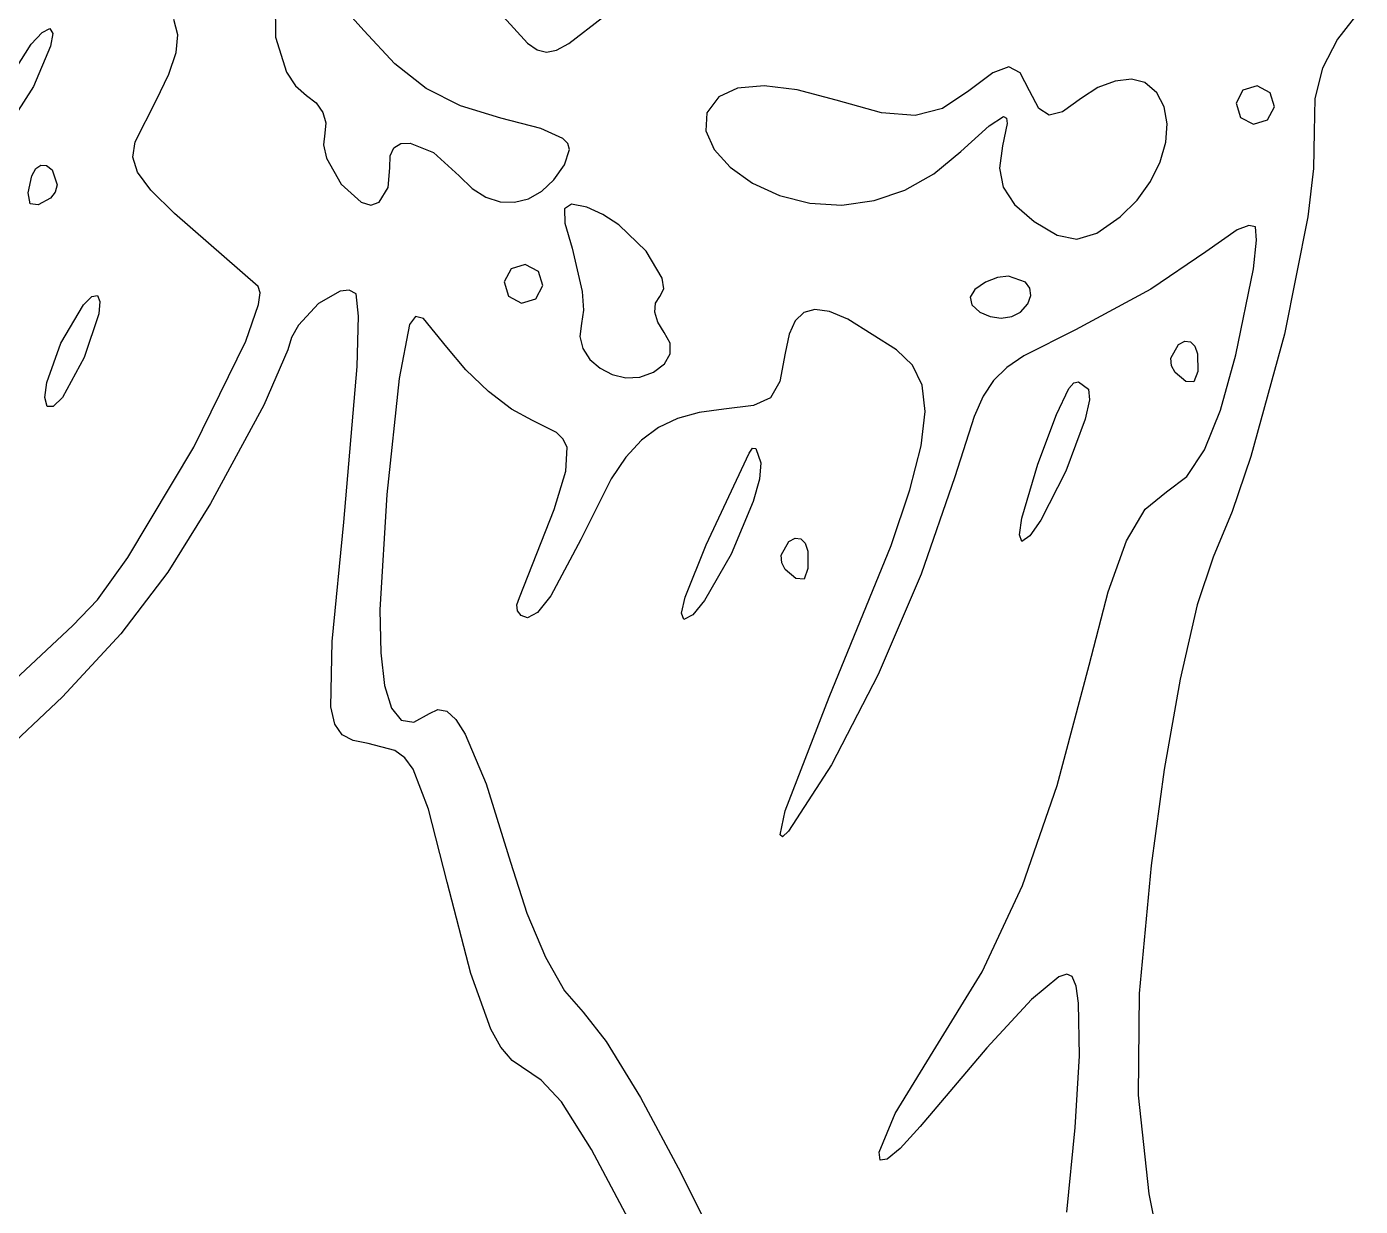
# Model space of a CAD drawing. Extents: x 9 to 1857, y 16 to 982.
# Drawn here: x 1350.9 to 1414.4, y 156.6 to 212.8 of the extents above; entities that cross this region are included whole.
import ezdxf

# ---------------------------------------------------------------- set-up
doc = ezdxf.new("R2010")
doc.units = 0

msp = doc.modelspace()

# ---------------------------------------------------------------- linework, layer by layer
at = {"layer": 'Layer 1'}
for p, q in [((1362.718758, 213.970439), (1362.732437, 212.273507)), ((1366.9351, 212.59705), (1365.688189, 213.987372)), ((1414.3669, 213.55625), (1413.274584, 212.180018)), ((1351.623245, 212.496662), (1351.9878, 212.68616)), ((1351.9878, 212.68616), (1352.127548, 212.449341)), ((1358.090856, 212.390381), (1357.888025, 213.109955)), ((1373.583, 213.23739), (1374.723112, 211.981296)), ((1376.68845, 211.971734), (1378.2897, 213.21449)), ((1351.110088, 211.935647), (1351.623245, 212.496662)), ((1352.127548, 212.449341), (1352.027888, 211.849566)), ((1358.003869, 211.535642), (1358.090856, 212.390381)), ((1362.732437, 212.273507), (1363.260073, 210.605605)), ((1368.415514, 211.001504), (1366.9351, 212.59705)), ((1413.274584, 212.180018), (1412.56205, 210.800728)), ((1349.9107, 210.04563), (1351.110088, 211.935647)), ((1352.027888, 211.849566), (1351.2081, 209.92374)), ((1357.648653, 210.50526), (1358.003869, 211.535642)), ((1374.723112, 211.981296), (1375.181055, 211.666431)), ((1375.181055, 211.666431), (1375.628925, 211.56004)), ((1375.628925, 211.56004), (1376.115223, 211.661886)), ((1376.115223, 211.661886), (1376.68845, 211.971734)), ((1369.904187, 209.831833), (1368.415514, 211.001504)), ((1397.642312, 210.864058), (1396.879008, 210.577152)), ((1398.175386, 210.5785), (1397.642312, 210.864058)), ((1412.56205, 210.800728), (1412.203441, 209.350018)), ((1357.0468, 209.25876), (1357.648653, 210.50526)), ((1363.260073, 210.605605), (1363.689698, 209.949998)), ((1396.879008, 210.577152), (1395.7355, 209.71763)), ((1398.6282, 209.72063), (1398.175386, 210.5785)), ((1402.70385, 210.186414), (1401.876906, 209.879618)), ((1403.481219, 210.270653), (1402.70385, 210.186414)), ((1404.1102, 210.10825), (1403.481219, 210.270653)), ((1351.2081, 209.92374), (1350.00875, 208.033726)), ((1363.689698, 209.949998), (1364.2155, 209.5026)), ((1364.2155, 209.5026), (1364.666602, 209.145741)), ((1371.538867, 208.999747), (1369.904187, 209.831833)), ((1384.721741, 209.84729), (1383.8271, 209.42579)), ((1385.984725, 209.962089), (1384.721741, 209.84729)), ((1387.568372, 209.771456), (1385.984725, 209.962089)), ((1389.425, 209.27666), (1387.568372, 209.771456)), ((1395.7355, 209.71763), (1394.480398, 208.880303)), ((1399.063512, 208.884525), (1398.6282, 209.72063)), ((1401.876906, 209.879618), (1401.0992, 209.37435)), ((1404.685267, 209.618034), (1404.1102, 210.10825)), ((1405.038078, 208.952072), (1404.685267, 209.618034)), ((1408.7779, 209.74968), (1408.449438, 209.126165)), ((1409.451725, 209.956309), (1408.7779, 209.74968)), ((1410.0753, 209.62779), (1409.451725, 209.956309)), ((1410.2819, 208.953989), (1410.0753, 209.62779)), ((1356.059391, 207.289909), (1357.0468, 209.25876)), ((1364.666602, 209.145741), (1364.980462, 208.688825)), ((1373.4573, 208.41696), (1371.538867, 208.999747)), ((1383.8271, 209.42579), (1383.268664, 208.664248)), ((1391.58072, 208.677677), (1389.425, 209.27666)), ((1394.480398, 208.880303), (1393.180662, 208.539605)), ((1399.5517, 208.557745), (1399.063512, 208.884525)), ((1401.0992, 209.37435), (1400.195887, 208.725838)), ((1405.176675, 208.154176), (1405.038078, 208.952072)), ((1408.449438, 209.126165), (1408.6561, 208.45237)), ((1409.9533, 208.33046), (1410.2819, 208.953989)), ((1412.203441, 209.350018), (1412.1729, 207.75953)), ((1364.980462, 208.688825), (1365.128592, 208.190659)), ((1375.369586, 207.917524), (1373.4573, 208.41696)), ((1383.268664, 208.664248), (1383.222581, 207.81062)), ((1393.180662, 208.539605), (1391.58072, 208.677677)), ((1396.699856, 208.050327), (1397.385475, 208.492055)), ((1397.385475, 208.492055), (1397.524959, 208.424505)), ((1397.524959, 208.424505), (1397.551681, 208.167823)), ((1400.195887, 208.725838), (1399.5517, 208.557745)), ((1408.6561, 208.45237), (1409.279575, 208.123841)), ((1409.279575, 208.123841), (1409.9533, 208.33046)), ((1409.9533, 208.33046), (1409.9533, 208.33046)), ((1365.0825, 207.71005), (1365.024607, 207.148909)), ((1365.128592, 208.190659), (1365.0825, 207.71005)), ((1376.411187, 207.455601), (1375.369586, 207.917524)), ((1383.222581, 207.81062), (1383.617077, 206.927906)), ((1395.3581, 206.82378), (1396.699856, 208.050327)), ((1397.551681, 208.167823), (1397.3352, 207.09649)), ((1405.1091, 207.268158), (1405.176675, 208.154176)), ((1412.1729, 207.75953), (1412.143933, 206.018832)), ((1355.941132, 206.563613), (1356.059391, 207.289909)), ((1365.024607, 207.148909), (1365.163766, 206.517294)), ((1368.18482, 206.619672), (1368.368422, 207.00175)), ((1368.368422, 207.00175), (1368.698157, 207.205278)), ((1368.698157, 207.205278), (1369.143675, 207.233812)), ((1369.143675, 207.233812), (1370.260666, 206.780117)), ((1376.652893, 207.204054), (1376.411187, 207.455601)), ((1376.73382, 206.920301), (1376.652893, 207.204054)), ((1397.3352, 207.09649), (1397.191292, 206.031525)), ((1404.843393, 206.337828), (1405.1091, 207.268158)), ((1356.166625, 205.8393), (1355.941132, 206.563613)), ((1365.163766, 206.517294), (1365.85645, 205.268677)), ((1368.1777, 206.05549), (1368.18482, 206.619672)), ((1370.260666, 206.780117), (1371.4766, 205.6691)), ((1376.4892, 206.20073), (1376.73382, 206.920301)), ((1383.617077, 206.927906), (1384.380375, 206.079105)), ((1394.060775, 205.769776), (1395.3581, 206.82378)), ((1404.387597, 205.406999), (1404.843393, 206.337828)), ((1350.967775, 204.860194), (1351.1363, 205.67696)), ((1351.1363, 205.67696), (1351.319891, 206.016149)), ((1351.1363, 205.67696), (1351.1363, 205.67696)), ((1351.319891, 206.016149), (1351.563725, 206.181019)), ((1351.563725, 206.181019), (1351.836022, 206.162556)), ((1351.836022, 206.162556), (1352.105, 205.95175)), ((1352.105, 205.95175), (1352.33615, 205.248361)), ((1356.805958, 204.989392), (1356.166625, 205.8393)), ((1368.088625, 205.122997), (1368.1777, 206.05549)), ((1371.4766, 205.6691), (1372.089033, 205.062658)), ((1375.986033, 205.475966), (1376.4892, 206.20073)), ((1384.380375, 206.079105), (1385.440702, 205.327215)), ((1392.68815, 204.997265), (1394.060775, 205.769776)), ((1397.191292, 206.031525), (1397.371937, 205.129295)), ((1412.143933, 206.018832), (1411.8737, 203.726861)), ((1352.33615, 205.248361), (1352.244303, 204.900034)), ((1365.85645, 205.268677), (1366.806984, 204.416275)), ((1367.6616, 204.41213), (1368.088625, 205.122997)), ((1372.089033, 205.062658), (1372.744806, 204.652639)), ((1375.408306, 204.935123), (1375.986033, 205.475966)), ((1385.440702, 205.327215), (1386.726281, 204.735235)), ((1397.371937, 205.129295), (1397.910314, 204.312002)), ((1403.749752, 204.519482), (1404.387597, 205.406999)), ((1351.0493, 204.33775), (1350.967775, 204.860194)), ((1352.018, 204.61254), (1351.440762, 204.289389)), ((1352.244303, 204.900034), (1352.018, 204.61254)), ((1357.929222, 203.886311), (1356.805958, 204.989392)), ((1366.806984, 204.416275), (1367.268455, 204.279927)), ((1367.268455, 204.279927), (1367.6618, 204.41216)), ((1367.6618, 204.41216), (1367.6616, 204.41213)), ((1372.744806, 204.652639), (1373.42427, 204.436959)), ((1373.42427, 204.436959), (1374.107775, 204.413536)), ((1374.107775, 204.413536), (1374.77567, 204.580285)), ((1374.77567, 204.580285), (1375.408306, 204.935123)), ((1386.726281, 204.735235), (1388.165339, 204.366163)), ((1389.6861, 204.28288), (1391.2325, 204.502787)), ((1391.2325, 204.502787), (1392.68815, 204.997265)), ((1402.9379, 203.71909), (1403.749752, 204.519482)), ((1351.440762, 204.289389), (1351.0493, 204.33775)), ((1361.9079, 200.41032), (1357.929222, 203.886311)), ((1376.826069, 204.322966), (1376.490025, 204.09615)), ((1376.490025, 204.09615), (1376.509444, 203.425177)), ((1377.5445, 204.18197), (1376.826069, 204.322966)), ((1378.313565, 203.839089), (1377.5445, 204.18197)), ((1379.06973, 203.340827), (1378.313565, 203.839089)), ((1388.165339, 204.366163), (1389.6861, 204.283)), ((1389.6861, 204.283), (1389.6861, 204.28288)), ((1397.910314, 204.312002), (1398.8396, 203.50185)), ((1376.509444, 203.425177), (1376.8574, 202.2337)), ((1380.378012, 202.080686), (1379.06973, 203.340827)), ((1398.8396, 203.50185), (1399.931591, 202.843412)), ((1401.832072, 202.944154), (1402.9379, 203.71909)), ((1409.058827, 203.309338), (1408.508963, 203.107334)), ((1409.3756, 203.24488), (1409.058827, 203.309338)), ((1409.432909, 202.605727), (1409.3756, 203.24488)), ((1411.8737, 203.726861), (1410.7645, 198.140735)), ((1399.931591, 202.843412), (1400.879525, 202.654888)), ((1400.879525, 202.654888), (1401.832072, 202.944154)), ((1408.508963, 203.107334), (1407.0193, 202.05949)), ((1409.27645, 201.242992), (1409.432909, 202.605727)), ((1376.8574, 202.2337), (1377.33185, 200.171119)), ((1381.138664, 200.806597), (1380.378012, 202.080686)), ((1407.0193, 202.05949), (1404.3979, 200.269069)), ((1373.9464, 201.24265), (1373.617875, 200.619136)), ((1374.620175, 201.449279), (1373.9464, 201.24265)), ((1375.2437, 201.12076), (1374.620175, 201.449279)), ((1408.4444, 197.14712), (1409.27645, 201.242992)), ((1373.617875, 200.619136), (1373.8244, 199.94532)), ((1375.450312, 200.446947), (1375.2437, 201.12076)), ((1381.210289, 200.2909), (1381.138664, 200.806597)), ((1396.5285, 200.61581), (1396.021891, 200.259832)), ((1397.099782, 200.835033), (1396.5285, 200.61581)), ((1397.625566, 200.890029), (1397.099782, 200.835033)), ((1398.4237, 200.608247), (1397.625566, 200.890029)), ((1398.637584, 200.321924), (1398.4237, 200.608247)), ((1353.992174, 199.923587), (1354.255688, 199.972236)), ((1354.255688, 199.972236), (1354.370977, 199.694793)), ((1362.004052, 200.106143), (1361.9079, 200.41032)), ((1361.925622, 199.546128), (1362.004052, 200.106143)), ((1365.810266, 200.189028), (1364.77795, 199.59735)), ((1366.24624, 200.228174), (1365.810266, 200.189028)), ((1366.569, 200.0472), (1366.24624, 200.228174)), ((1366.684781, 198.995696), (1366.569, 200.0472)), ((1375.1218, 199.82343), (1375.450312, 200.446947)), ((1377.33185, 200.171119), (1377.387725, 199.281592)), ((1381.021, 199.92361), (1381.210289, 200.2909)), ((1396.021891, 200.259832), (1395.804575, 199.892344)), ((1398.548818, 199.584548), (1398.689034, 199.972282)), ((1398.689034, 199.972282), (1398.637584, 200.321924)), ((1404.3979, 200.269069), (1400.8102, 198.34613)), ((1352.5149, 197.69873), (1353.600698, 199.536611)), ((1353.600698, 199.536611), (1353.992174, 199.923587)), ((1354.370977, 199.694793), (1354.317783, 199.103494)), ((1361.320717, 197.797282), (1361.925622, 199.546128)), ((1364.77795, 199.59735), (1363.830609, 198.566112)), ((1373.8244, 199.94532), (1374.447975, 199.616805)), ((1374.447975, 199.616805), (1375.1218, 199.82343)), ((1375.1218, 199.82343), (1375.1218, 199.82343)), ((1380.791275, 199.180536), (1380.818312, 199.607289)), ((1380.818312, 199.607289), (1381.021, 199.92361)), ((1395.804575, 199.892344), (1395.879797, 199.530006)), ((1395.879797, 199.530006), (1396.2508, 199.18948)), ((1398.1877, 199.18395), (1398.548818, 199.584548)), ((1354.317783, 199.103494), (1353.6249, 197.02827)), ((1366.61415, 196.598548), (1366.684781, 198.995696)), ((1369.400642, 198.980344), (1369.105725, 198.596027)), ((1369.773644, 198.873153), (1369.400642, 198.980344)), ((1370.8874, 197.51298), (1369.773644, 198.873153)), ((1377.387725, 199.281592), (1377.3032, 198.64364)), ((1380.9328, 198.699268), (1380.791275, 199.180536)), ((1381.2358, 198.2194), (1380.9328, 198.699268)), ((1387.469622, 198.776057), (1387.182082, 198.127006)), ((1387.872882, 199.172445), (1387.469622, 198.776057)), ((1388.410825, 199.316742), (1387.872882, 199.172445)), ((1389.102415, 199.209521), (1388.410825, 199.316742)), ((1389.966616, 198.851352), (1389.102415, 199.209521)), ((1392.2887, 197.38446), (1389.966616, 198.851352)), ((1396.2508, 199.18948), (1396.746772, 198.975203)), ((1396.746772, 198.975203), (1397.2773, 198.902687)), ((1397.2773, 198.902687), (1397.778803, 198.972068)), ((1397.778803, 198.972068), (1398.1877, 199.18348)), ((1398.1877, 199.18348), (1398.1877, 199.18395)), ((1363.830609, 198.566112), (1363.500854, 197.977516)), ((1369.105725, 198.596027), (1368.616644, 196.024138)), ((1377.3032, 198.64364), (1377.220352, 198.027498)), ((1381.516108, 197.703202), (1381.2358, 198.2194)), ((1387.182082, 198.127006), (1386.9913, 197.22472)), ((1400.8102, 198.34613), (1398.350513, 197.10541)), ((1410.7645, 198.140735), (1409.155425, 192.304432)), ((1351.843713, 195.82669), (1352.5149, 197.69873)), ((1352.5149, 197.69873), (1352.5149, 197.69873)), ((1358.848587, 192.755194), (1361.320717, 197.797282)), ((1363.500854, 197.977516), (1363.3268, 197.38926)), ((1371.79745, 196.428936), (1370.8874, 197.51298)), ((1377.220352, 198.027498), (1377.366325, 197.44823)), ((1377.366325, 197.44823), (1377.699741, 196.933905)), ((1381.519637, 197.193362), (1381.516108, 197.703202)), ((1405.3538, 196.994439), (1405.7117, 197.64243)), ((1405.7117, 197.64243), (1406.015291, 197.799452)), ((1405.7117, 197.64243), (1405.7117, 197.64243)), ((1406.015291, 197.799452), (1406.286275, 197.766871)), ((1406.286275, 197.766871), (1406.495122, 197.55946)), ((1406.495122, 197.55946), (1406.6123, 197.19199)), ((1353.6249, 197.02827), (1352.589362, 195.123247)), ((1363.3268, 197.38926), (1362.177613, 194.758134)), ((1377.699741, 196.933905), (1378.179225, 196.512591)), ((1381.254798, 196.721387), (1381.519637, 197.193362)), ((1386.9913, 197.22472), (1386.730019, 195.875443)), ((1393.04816, 196.654958), (1392.2887, 197.38446)), ((1398.350513, 197.10541), (1397.534031, 196.549424)), ((1405.379094, 196.635064), (1405.3538, 196.994439)), ((1406.6123, 197.19199), (1406.626337, 196.358149)), ((1407.713575, 194.522472), (1408.4444, 197.14712)), ((1365.9897, 189.1921), (1366.61415, 196.598548)), ((1372.8701, 195.408879), (1371.79745, 196.428936)), ((1378.179225, 196.512591), (1378.763399, 196.212358)), ((1378.763399, 196.212358), (1379.410887, 196.061274)), ((1380.080313, 196.087409), (1380.7303, 196.31883)), ((1380.73, 196.31878), (1381.254798, 196.721387)), ((1380.7303, 196.31883), (1380.73, 196.31878)), ((1393.507363, 195.70371), (1393.04816, 196.654958)), ((1397.534031, 196.549424), (1396.9094, 195.934246)), ((1405.5479, 196.31041), (1405.379094, 196.635064)), ((1406.054913, 195.885398), (1405.5479, 196.31041)), ((1406.626337, 196.358149), (1406.4486, 195.85997)), ((1351.755877, 195.116858), (1351.843713, 195.82669)), ((1368.616644, 196.024138), (1368.0394, 190.50002)), ((1379.410887, 196.061274), (1380.080313, 196.087409)), ((1386.730019, 195.875443), (1386.298, 195.11027)), ((1393.650815, 194.450699), (1393.507363, 195.70371)), ((1396.9094, 195.934246), (1396.413825, 195.183297)), ((1399.90067, 194.312799), (1400.498837, 195.547955)), ((1400.498837, 195.547955), (1400.735935, 195.810311)), ((1400.735935, 195.810311), (1400.956811, 195.872933)), ((1400.956811, 195.872933), (1401.4252, 195.51021)), ((1401.4252, 195.51021), (1401.481127, 195.004012)), ((1406.4486, 195.85997), (1406.054913, 195.885398)), ((1351.8617, 194.68947), (1351.755877, 195.116858)), ((1352.589362, 195.123247), (1352.158111, 194.684079)), ((1373.971475, 194.567447), (1372.8701, 195.408879)), ((1386.298, 195.11027), (1385.483631, 194.735652)), ((1396.413825, 195.183297), (1395.984513, 194.219994)), ((1401.481127, 195.004012), (1401.27702, 194.08621)), ((1352.158111, 194.684079), (1351.8617, 194.68947)), ((1362.177613, 194.758134), (1359.647, 190.07866)), ((1374.9677, 194.01928), (1373.971475, 194.567447)), ((1382.892564, 194.403119), (1381.8646, 194.125631)), ((1384.0753, 194.55804), (1382.892564, 194.403119)), ((1385.483631, 194.735652), (1384.0753, 194.55804)), ((1393.463025, 192.81591), (1393.650815, 194.450699)), ((1399.0117, 191.94499), (1399.90067, 194.312799)), ((1406.95245, 192.627687), (1407.713575, 194.522472)), ((1376.105119, 193.448132), (1374.9677, 194.01928)), ((1380.961511, 193.698342), (1380.1534, 193.094017)), ((1381.8646, 194.125631), (1380.961511, 193.698342)), ((1395.984513, 194.219994), (1395.0735, 191.35001)), ((1401.27702, 194.08621), (1400.349938, 191.611175)), ((1376.432253, 193.128973), (1376.105119, 193.448132)), ((1376.609725, 192.74049), (1376.432253, 193.128973)), ((1380.1534, 193.094017), (1379.41037, 192.285422)), ((1355.702639, 187.503194), (1358.848587, 192.755194)), ((1376.549844, 191.614753), (1376.609725, 192.74049)), ((1383.238, 188.10099), (1385.2821, 192.47375)), ((1385.2821, 192.47375), (1385.435125, 192.707793)), ((1385.435125, 192.707793), (1385.5886, 192.696935)), ((1385.5886, 192.696935), (1385.8255, 192.00239)), ((1392.928501, 190.719327), (1393.463025, 192.81591)), ((1406.110025, 191.362291), (1406.95245, 192.627687)), ((1379.41037, 192.285422), (1378.702525, 191.24532)), ((1385.8255, 192.00239), (1385.767719, 191.236257)), ((1398.248663, 189.371294), (1399.0117, 191.94499)), ((1399.0117, 191.94499), (1399.0117, 191.94499)), ((1409.155425, 192.304432), (1408.260348, 189.699738)), ((1375.9938, 189.78932), (1376.549844, 191.614753)), ((1378.702525, 191.24532), (1377.2728, 188.36166)), ((1385.767719, 191.236257), (1385.474211, 190.175477)), ((1395.0735, 191.35001), (1393.469809, 186.712591)), ((1400.349938, 191.611175), (1399.166411, 189.275865)), ((1405.1353, 190.62581), (1406.110025, 191.362291)), ((1368.0394, 190.50002), (1367.697394, 185.011402)), ((1392.03175, 188.080935), (1392.928501, 190.719327)), ((1404.125314, 189.811359), (1405.1353, 190.62581)), ((1359.647, 190.07866), (1357.607008, 186.79854)), ((1385.474211, 190.175477), (1384.422937, 187.66455)), ((1403.231813, 188.290482), (1404.125314, 189.811359)), ((1365.429559, 183.501899), (1365.9897, 189.1921)), ((1374.3467, 185.59197), (1375.9938, 189.78932)), ((1398.140908, 188.576699), (1398.248663, 189.371294)), ((1399.166411, 189.275865), (1398.64175, 188.532719)), ((1408.260348, 189.699738), (1407.3566, 187.52123)), ((1398.2489, 188.27104), (1398.140908, 188.576699)), ((1398.64175, 188.532719), (1398.2489, 188.27104)), ((1377.2728, 188.36166), (1375.840563, 185.674951)), ((1382.22615, 185.614966), (1383.238, 188.10099)), ((1383.238, 188.10099), (1383.238, 188.10099)), ((1386.803762, 187.612779), (1387.1617, 188.26077)), ((1387.1617, 188.26077), (1387.465248, 188.417792)), ((1387.1617, 188.26077), (1387.1617, 188.26077)), ((1387.465248, 188.417792), (1387.736238, 188.385211)), ((1387.736238, 188.385211), (1387.945108, 188.1778)), ((1387.945108, 188.1778), (1388.0623, 187.81033)), ((1389.0896, 180.85866), (1392.03175, 188.080935)), ((1402.371105, 185.87534), (1403.231813, 188.290482)), ((1354.25546, 185.491957), (1355.702639, 187.503194)), ((1384.422937, 187.66455), (1383.15752, 185.458768)), ((1386.829052, 187.253404), (1386.803762, 187.612779)), ((1388.0623, 187.81033), (1388.076325, 186.976489)), ((1407.3566, 187.52123), (1406.59948, 185.242984)), ((1357.607008, 186.79854), (1355.367788, 183.864143)), ((1386.9979, 186.92875), (1386.829052, 187.253404)), ((1387.504862, 186.503737), (1386.9979, 186.92875)), ((1388.076325, 186.976489), (1387.8985, 186.47831)), ((1393.469809, 186.712591), (1391.412125, 181.926124)), ((1387.8985, 186.47831), (1387.504862, 186.503737)), ((1353.094, 184.26042), (1354.25546, 185.491957)), ((1374.224294, 185.25336), (1374.3467, 185.59197)), ((1375.840563, 185.674951), (1375.203939, 184.884528)), ((1382.058663, 184.845531), (1382.22615, 185.614966)), ((1383.15752, 185.458768), (1382.596333, 184.779419)), ((1401.4595, 182.37809), (1402.371105, 185.87534)), ((1367.697394, 185.011402), (1367.741486, 182.972694)), ((1374.25605, 184.958394), (1374.224294, 185.25336)), ((1374.429331, 184.738763), (1374.25605, 184.958394)), ((1374.7315, 184.62616), (1374.429331, 184.738763)), ((1375.203939, 184.884528), (1374.7315, 184.62616)), ((1382.1638, 184.54729), (1382.058663, 184.845531)), ((1382.596333, 184.779419), (1382.1638, 184.54729)), ((1406.59948, 185.242984), (1405.790938, 181.714586)), ((1350.327175, 181.678156), (1353.094, 184.26042)), ((1355.367788, 183.864143), (1352.591098, 180.876078)), ((1365.374075, 180.401379), (1365.429559, 183.501899)), ((1367.741486, 182.972694), (1367.927375, 181.412635)), ((1399.944598, 176.642048), (1401.4595, 182.37809)), ((1391.412125, 181.926124), (1389.202378, 177.63305)), ((1405.790938, 181.714586), (1405.027752, 177.417935)), ((1367.927375, 181.412635), (1368.253861, 180.337411)), ((1352.591098, 180.876078), (1348.9387, 177.43496)), ((1365.563909, 179.56229), (1365.374075, 180.401379)), ((1368.253861, 180.337411), (1368.719744, 179.75321)), ((1386.989963, 175.437747), (1389.0896, 180.85866)), ((1368.719744, 179.75321), (1369.323823, 179.666217)), ((1369.323823, 179.666217), (1370.0649, 180.08262)), ((1370.0649, 180.08262), (1370.467222, 180.274077)), ((1370.467222, 180.274077), (1370.880023, 180.180048)), ((1370.880023, 180.180048), (1371.309285, 179.789529)), ((1371.309285, 179.789529), (1371.760988, 179.091515)), ((1365.913903, 179.05867), (1365.563909, 179.56229)), ((1366.435389, 178.786534), (1365.913903, 179.05867)), ((1371.760988, 179.091515), (1372.755633, 176.728987)), ((1367.1397, 178.6419), (1366.435389, 178.786534)), ((1368.418658, 178.309137), (1367.1397, 178.6419)), ((1368.884475, 177.970729), (1368.418658, 178.309137)), ((1369.282313, 177.43413), (1368.884475, 177.970729)), ((1370.017436, 175.515843), (1369.282313, 177.43413)), ((1389.202378, 177.63305), (1387.1425, 174.47581)), ((1405.027752, 177.417935), (1404.4067, 172.83493)), ((1372.755633, 176.728987), (1373.9118, 173.00443)), ((1398.292738, 171.885924), (1399.944598, 176.642048)), ((1370.9108, 172.05324), (1370.017436, 175.515843)), ((1386.75282, 174.294687), (1386.989963, 175.437747)), ((1386.865321, 174.206636), (1386.75282, 174.294687)), ((1387.1425, 174.47581), (1386.865321, 174.206636)), ((1373.9118, 173.00443), (1374.702642, 170.565847)), ((1404.4067, 172.83493), (1403.842825, 166.755189)), ((1372.037653, 167.701222), (1370.9108, 172.05324)), ((1396.369508, 167.776432), (1398.292738, 171.885924)), ((1374.702642, 170.565847), (1375.581188, 168.482252)), ((1375.581188, 168.482252), (1376.490314, 166.871664)), ((1372.97875, 165.055864), (1372.037653, 167.701222)), ((1394.0405, 163.98029), (1396.369508, 167.776432)), ((1400.401513, 167.66891), (1400.013783, 167.540721)), ((1400.6492, 167.55698), (1400.401513, 167.66891)), ((1400.013783, 167.540721), (1398.722688, 166.469672)), ((1400.840529, 167.094244), (1400.6492, 167.55698)), ((1400.959545, 166.28492), (1400.840529, 167.094244)), ((1376.490314, 166.871664), (1377.3729, 165.8521)), ((1398.722688, 166.469672), (1396.584898, 164.155211)), ((1403.842825, 166.755189), (1403.790075, 161.914894)), ((1377.3729, 165.8521), (1378.47653, 164.462735)), ((1400.998508, 163.782407), (1400.959545, 166.28492)), ((1373.463165, 164.196757), (1372.97875, 165.055864)), ((1378.47653, 164.462735), (1380.102863, 161.78979)), ((1374.001372, 163.552604), (1373.463165, 164.196757)), ((1392.228516, 161.031341), (1394.0405, 163.98029)), ((1396.584898, 164.155211), (1393.4094, 160.40871)), ((1400.801833, 160.361242), (1400.998508, 163.782407)), ((1375.3728, 162.62688), (1374.001372, 163.552604)), ((1376.348797, 161.58781), (1375.3728, 162.62688)), ((1403.790075, 161.914894), (1404.301738, 157.205441)), ((1377.76855, 159.318168), (1376.348797, 161.58781)), ((1380.102863, 161.78979), (1382.032889, 158.21785)), ((1391.47315, 159.191627), (1392.228516, 161.031341)), ((1393.4094, 160.40871), (1392.472814, 159.369813)), ((1400.405263, 156.333226), (1400.801833, 160.361242)), ((1392.472814, 159.369813), (1391.843684, 158.85335)), ((1379.528578, 155.999857), (1377.76855, 159.318168)), ((1391.51335, 158.810297), (1391.47315, 159.191627)), ((1391.843684, 158.85335), (1391.51335, 158.810297)), ((1382.032889, 158.21785), (1384.0476, 154.1315)), ((1404.301738, 157.205441), (1405.4311, 151.51823))]:
    msp.add_line(p, q, dxfattribs=at)

doc.saveas('drawing.dxf')
